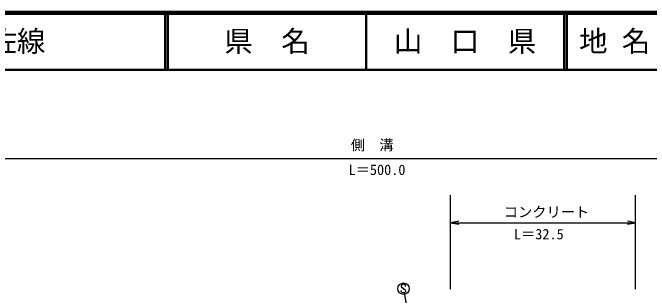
# Model space of a CAD drawing. Units: millimetres, scale not verified. Extents: x 40000 to 680000, y 20000 to 380000.
# Drawn here: x 271006 to 382700, y 330442 to 380000 of the extents above; entities that cross this region are included whole.
import ezdxf
from ezdxf.enums import TextEntityAlignment as Align

# ---------------------------------------------------------------- set-up
doc = ezdxf.new("R2010")
doc.units = ezdxf.units.MM
doc.header["$LTSCALE"] = 1000
for name, color, linetype, lineweight in [('M-STR-STR3', 7, 'Continuous', 25), ('M-STR-STRC', 7, 'Continuous', 25), ('M-TTL', 2, 'Continuous', 140), ('M-TTL-LINE', 7, 'Continuous', 50)]:
    doc.layers.add(name, color=color, linetype=linetype, lineweight=lineweight)
doc.layers.add('M-TTL-TXT', color=7, linetype='Continuous')
doc.styles.add('ＭＳ ゴシック', font='')
doc.styles.get('ＭＳ ゴシック').set_extended_font_data('MS Gothic')

# ---------------------------------------------------------------- blocks, each defined once
blk = doc.blocks.new('open_arrow')
at = {"color": 0, "linetype": 'Continuous', "lineweight": -2}
blk.add_lwpolyline([(7.5, 1.25), (0, 0), (7.5, -1.25)], dxfattribs=at)

msp = doc.modelspace()

# ---------------------------------------------------------------- linework, layer by layer
at = {"layer": 'M-STR-STR3'}
for p, q in [((76347, 354436), (557664, 354436)), ((347809, 331488), (347809, 347998)), ((380302, 331488), (380302, 347998)), ((347809, 343172), (380302, 343172))]:
    msp.add_line(p, q, dxfattribs=at)
at = {"layer": 'M-STR-STRC'}
for p, q in [((339306, 332300), (339182, 332116)), ((339182, 332116), (339185, 331984)), ((339185, 331984), (339248, 331855)), ((339248, 331855), (339503, 331673)), ((339498, 332366), (339306, 332300)), ((339619, 332363), (339498, 332366)), ((339869, 332245), (339619, 332363)), ((339933, 332113), (339869, 332245)), ((339933, 331984), (339933, 332113)), ((339185, 331136), (339182, 331257)), ((339224, 331033), (339185, 331136)), ((339308, 330923), (339224, 331033)), ((339495, 330862), (339308, 330923)), ((339630, 330862), (339495, 330862)), ((339503, 331673), (339632, 331541)), ((339730, 330891), (339630, 330862)), ((339632, 331541), (339811, 331426)), ((339872, 330983), (339730, 330891)), ((339740, 330614), (343394, 307963)), ((339811, 331426), (339938, 331225)), ((339933, 331115), (339872, 330983)), ((339938, 331225), (339933, 331115))]:
    msp.add_line(p, q, dxfattribs=at)
msp.add_circle((339589, 331603), 1000, dxfattribs=at)
at = {"layer": 'M-TTL'}
msp.add_line((680000, 380000), (40000, 380000), dxfattribs=at)
at = {"layer": 'M-TTL-LINE'}
for p, q in [((297750, 380000), (297750, 370000)), ((298250, 380000), (298250, 370000)), ((333000, 380000), (333000, 370000)), ((367750, 380000), (367750, 370000)), ((368250, 380000), (368250, 370000)), ((40000, 370000), (680000, 370000))]:
    msp.add_line(p, q, dxfattribs=at)

# ---------------------------------------------------------------- block references
at = {"layer": 'M-STR-STR3', "xscale": 193, "yscale": 193}
msp.add_blockref('open_arrow', (347809, 343172), dxfattribs=at)
at = {"layer": 'M-STR-STR3', "xscale": 193, "yscale": 193, "rotation": 180}
msp.add_blockref('open_arrow', (380302, 343172), dxfattribs=at)

# ---------------------------------------------------------------- texts
at = {"layer": 'M-STR-STR3', "style": 'ＭＳ ゴシック'}
for s, p in [('側\u3000溝', (330326, 356786)), ('L＝500.0', (329932, 352457)), ('コンクリート', (357169, 345051)), ('L＝32.5', (358948, 341165))]:
    msp.add_text(s, height=1833, dxfattribs=at).set_placement(p, align=Align.MIDDLE_LEFT)
at = {"layer": 'M-TTL-TXT', "style": 'ＭＳ ゴシック'}
for s, p in [('主要地方道山口福栄須佐線', (216734, 375000)), ('地 名', (370380, 375000))]:
    msp.add_text(s, height=3666, dxfattribs=at).set_placement(p, align=Align.MIDDLE_LEFT)
for s, p in [('県\u3000名', (315625, 375000)), ('山\u3000口\u3000県', (350375, 375000))]:
    msp.add_text(s, height=3666, dxfattribs=at).set_placement(p, align=Align.MIDDLE_CENTER)

doc.saveas('drawing.dxf')
